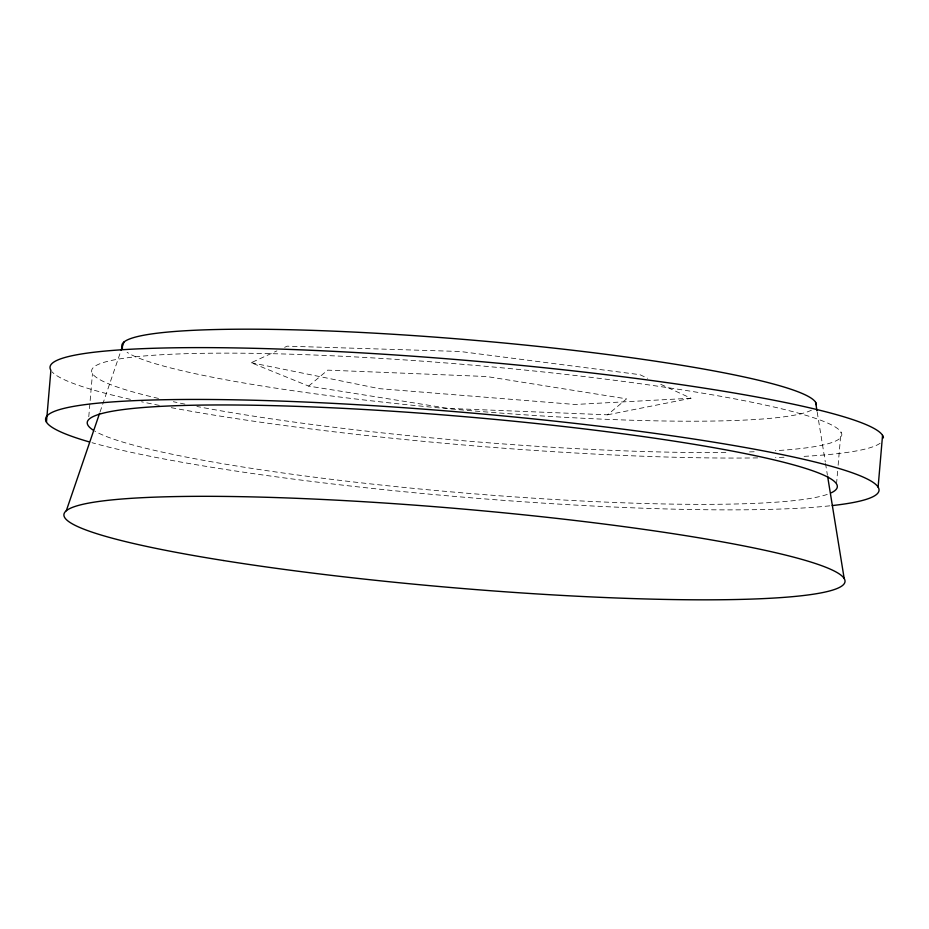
<?xml version="1.0" encoding="UTF-8"?>
<svg xmlns="http://www.w3.org/2000/svg" width="929" height="929" viewBox="0 0 929 929"><rect width="100%" height="100%" fill="white"/><g stroke="black" fill="none" stroke-linecap="round" stroke-linejoin="round"><path stroke-width="0.7" stroke-dasharray="4.64 3.48" d="M88.778 416.726L92.47 373.551M836.53 483.939L837.633 470.991M838.132 465.232L840.966 432.124M100.042 412L120.654 351.638M308.637 386.092L327.67 370.137L486.657 376.524L626.587 398.855L607.543 414.81L448.568 408.423L308.637 386.092L251.202 362.716L276.9 350.895M284.611 347.341L287.177 346.169L460.134 351.487L639.837 374.666L647.699 378.289M607.543 414.81L690.967 398.251L658.185 383.131M690.967 398.251L575.016 404.475L379.311 388.659L251.202 362.716M817.23 412.267L825.3 462.015M825.521 463.443L827.367 474.812M811.447 410.165A348.514 35.221 4.9 0 1 470.097 410.63A348.514 35.221 4.9 0 1 127.076 352.288M880.135 443.238A418.213 42.258 4.9 0 1 802.563 456.441M783.995 457.254A418.213 42.258 4.9 0 1 775.506 457.521M757.692 457.892A418.213 42.258 4.9 0 1 170.657 407.564M159.289 405.381A418.213 42.258 4.9 0 1 141.533 401.769M130.455 399.354A418.213 42.258 4.9 0 1 52.082 371.867M158.522 398.436A376.396 38.031 4.9 0 1 217.676 353.159A376.396 38.031 4.9 0 1 715.284 395.336A376.396 38.031 4.9 0 1 775.297 450.716M754.174 451.749A376.396 38.031 4.9 0 1 748.484 451.935M725.839 452.423A376.396 38.031 4.9 0 1 196.89 406.461M184.952 404.127A376.396 38.031 4.9 0 1 173.351 401.723M829.713 505.84A418.213 42.258 4.9 0 1 459.216 496.806A418.213 42.258 4.9 0 1 91.994 442.692M827.251 494.402A376.396 38.031 4.9 0 1 456.336 492.324A376.396 38.031 4.9 0 1 94.758 431.079"/><path stroke-width="1.39" d="M46.45 422.114L50.898 370.299A418.213 42.258 4.9 0 1 451.9 359.186A418.213 42.258 4.9 0 1 883.409 437.919M878.102 487.202L882.55 435.376M66.296 510.776L99.566 413.382M121.13 350.268L123.94 342.035M815.616 402.315L816.997 410.85M827.6 476.229L844.194 578.57M122.57 348.085A348.514 35.221 4.9 0 1 458.763 338.992A348.514 35.221 4.9 0 1 816.336 404.847M89.358 441.937A418.213 42.258 4.9 0 1 465.568 412.522A418.213 42.258 4.9 0 1 832.221 505.573M93.376 430.232A376.396 38.031 4.9 0 1 462.015 416.459A376.396 38.031 4.9 0 1 831.269 492.788M223.297 560.501A391.957 39.61 4.9 0 0 842.661 585.375A391.957 39.61 4.9 0 0 297.477 498.35A391.957 39.61 4.9 0 0 223.297 560.501"/></g></svg>
